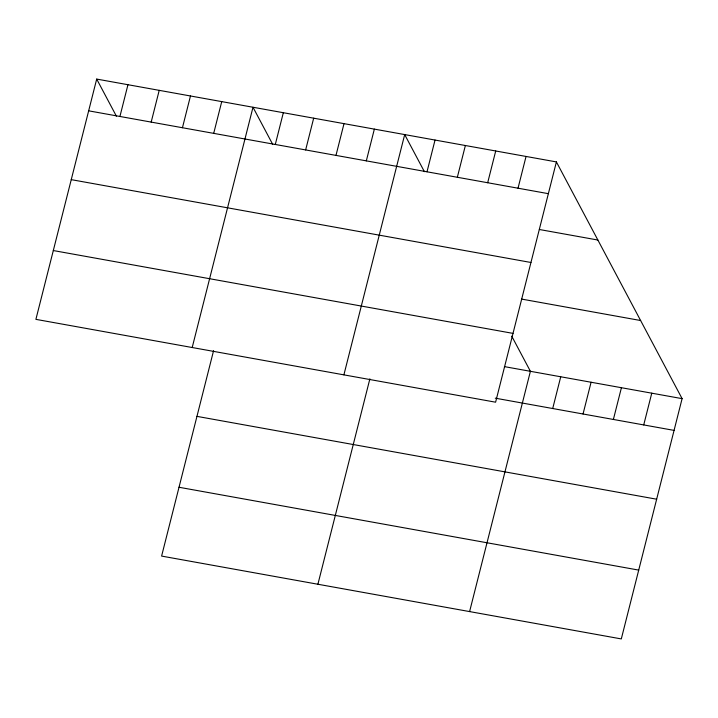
<?xml version="1.0" encoding="UTF-8"?>
<svg xmlns="http://www.w3.org/2000/svg" width="718" height="718" viewBox="0 0 718 718"><rect width="100%" height="100%" fill="white"/><g stroke="black" fill="none" stroke-linecap="round" stroke-linejoin="round"><path stroke-width="1.08" d="M96.697 79.079L35.9 319.357L495.6 402.197L556.396 161.918L96.697 79.079L116.406 116.19M119.924 116.469L127.957 84.715M151.184 122.096L159.216 90.351M182.444 127.732L190.476 95.979M213.704 133.368L221.736 101.615M192.2 347.521L252.996 107.251L272.696 144.354M213.578 350.68L161.604 556.082L621.303 638.921L682.1 398.643L556.396 161.918M275.299 144.462L283.332 112.717M305.644 149.936L313.676 118.183M335.979 155.402L344.012 123.649M366.324 160.868L374.356 129.114M343.895 374.859L404.692 134.589L424.401 171.692M317.903 584.246L369.878 378.853M427.004 171.799L435.036 140.055M457.339 177.274L465.372 145.521M487.684 182.74L495.716 150.986M518.019 188.206L526.052 156.452M469.599 611.583L530.405 371.305L511.737 336.159M552.707 408.524L560.74 376.779M583.043 413.99L591.085 382.245M613.387 419.456L621.42 387.711M643.723 424.93L651.764 393.177M88.664 110.832L548.364 193.672M539.362 229.5L597.879 240.036M71.253 179.644L530.952 262.483M521.421 299.047L640.618 320.524M53.311 250.546L513.011 333.385M504.395 366.62L682.1 398.643M495.276 398.176L674.067 430.396M196.956 416.368L656.656 499.207M179.015 487.262L638.715 570.101"/></g></svg>
